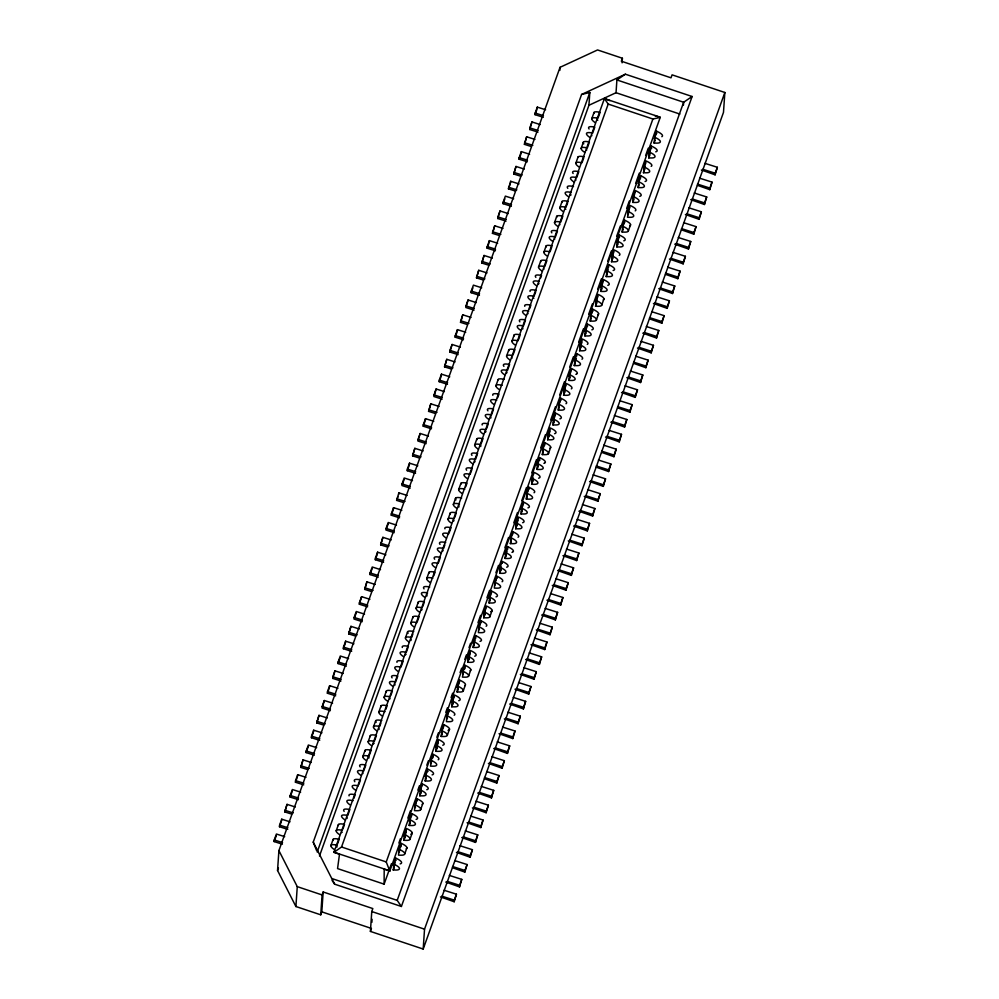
<?xml version="1.0" encoding="UTF-8"?>
<svg xmlns="http://www.w3.org/2000/svg" width="999" height="999" viewBox="0 0 999 999"><rect width="100%" height="100%" fill="white"/><g stroke="black" fill="none" stroke-linecap="round" stroke-linejoin="round"><path stroke-width="1.5" d="M384.116 884.152L384.19 869.167L389.785 871.041L660.277 117.233L604.407 98.564L333.903 852.359L339.485 854.232L337.562 868.593L384.116 884.152L391.496 863.586M282.417 844.192L274.151 841.583L274.263 839.972L276.398 834.028L284.678 836.65M287.737 829.357L279.483 826.747L279.583 825.137L281.718 819.192L290.01 821.815M622.402 58.254L621.341 61.214L671.003 77.822L672.077 74.85L724.849 92.482L723.488 112.363L423.189 949.05L370.417 931.418L371.765 911.538L372.827 908.566L323.164 891.97L321.803 911.85L320.741 914.809L295.904 906.518L277.547 870.479L278.908 850.599L560.039 67.32L597.564 49.95L622.402 58.254L622.09 62.837M281.606 820.803L281.718 819.192M291.683 814.085L284.802 811.912L287.038 804.357L295.329 806.98M287.038 804.357L284.802 811.912M298.389 799.687L290.122 797.077L290.234 795.466L292.37 789.522L300.649 792.145M303.721 784.852L295.454 782.242L295.567 780.631L297.69 774.687L305.981 777.309M297.577 776.31L297.69 774.687M307.667 769.58L300.774 767.407L303.022 759.852L311.301 762.474M303.022 759.852L300.774 767.407M314.36 755.182L306.106 752.572L306.206 750.961L308.341 745.029L316.633 747.639M295.904 906.518L297.265 886.637L278.908 850.599M319.692 740.346L311.426 737.737L311.538 736.126L313.661 730.194L321.953 732.804M313.561 731.805L313.661 730.194M323.639 725.074L316.745 722.901L318.993 715.359L327.272 717.969M318.993 715.359L316.745 722.901M332.605 703.134L324.313 700.524L322.19 706.455L322.078 708.066L330.344 710.676M324.313 700.524L322.502 706.88M335.664 695.841L327.397 693.231L327.51 691.62L329.645 685.689L337.924 688.299M329.533 687.3L329.645 685.689M340.984 681.006L332.729 678.396L332.829 676.785L334.965 670.853L343.256 673.463M334.965 670.853L332.729 678.396M320.741 914.809L322.09 894.942L323.164 891.97M346.316 666.171L338.049 663.561L338.162 661.95L340.284 656.018L348.576 658.628M351.636 651.336L343.369 648.726L343.481 647.115L345.617 641.183L353.896 643.793M345.504 642.794L345.617 641.183M355.582 636.063L348.701 633.89L350.936 626.348L359.228 628.958M333.903 852.359L341.533 846.99L608.191 104.071L604.407 98.564L609.977 100.624M350.936 626.348L348.701 633.89M336.95 847.065L337.075 845.179A8.966 2.498 19.7 0 0 330.869 845.629L333.142 839.322M364.548 614.123L356.256 611.513L354.133 617.444L354.021 619.055L362.287 621.665M367.607 606.83L359.353 604.22L359.453 602.609L361.588 596.678L369.88 599.288M361.588 596.678L359.353 604.22M371.553 591.558L364.672 589.385L366.908 581.843L375.199 584.452M366.908 581.843L364.672 589.385M378.259 577.16L369.992 574.55L370.105 572.939L372.24 567.007L380.519 569.617M383.579 562.325L375.324 559.715L375.424 558.104L377.56 552.172L385.851 554.782M377.447 553.783L377.56 552.172M387.537 547.052L380.644 544.88L382.879 537.337L391.171 539.947M382.879 537.337L380.644 544.88M368.893 758.054L369.018 756.168A8.966 2.498 19.7 0 0 362.812 756.63L365.085 750.311M396.503 525.112L388.211 522.502L386.076 528.434L385.964 530.044L394.23 532.654M399.563 517.819L391.296 515.209L391.408 513.598L393.531 507.667L401.823 510.277M393.419 509.278L393.531 507.667M403.509 502.547L396.615 500.374L398.863 492.832L407.142 495.442M398.751 494.443L398.863 492.832M371.89 922.327L372.103 919.267M412.475 480.606L404.183 477.997L402.048 483.928L401.948 485.539L410.202 488.149M415.534 473.314L407.267 470.704L407.38 469.093L409.503 463.161L417.794 465.771M409.403 464.772L409.503 463.161M419.48 458.042L412.587 455.869L414.835 448.326L423.126 450.936M414.835 448.326L412.587 455.869M428.446 436.113L420.154 433.491L418.032 439.423L417.919 441.034L426.186 443.643M389.785 871.041L386.238 861.937L652.896 119.006L660.264 117.42L654.682 115.559M420.154 433.491L418.344 439.847M431.506 428.808L423.239 426.198L423.351 424.587L425.487 418.656L433.766 421.278M400.149 863.898A13.224 3.684 19.7 0 0 401.61 862.624A8.966 2.498 19.7 0 0 395.741 858.141L393.606 864.073A8.966 2.498 19.7 0 1 399.475 868.568A13.224 3.684 19.7 0 1 395.679 870.042L393.206 869.979L395.08 862.711M393.381 867.457A7.555 2.11 19.7 0 0 394.106 866.77A3.284 0.912 19.7 0 0 393.481 865.958L393.606 864.073M425.374 420.267L425.487 418.656M393.481 865.958L395.741 858.141M435.452 413.536L428.571 411.363L430.806 403.821L439.098 406.443M398.701 852.622L398.526 855.144L400.999 855.206A13.224 3.684 19.7 0 0 404.795 853.733L406.93 847.789A8.966 2.498 19.7 0 0 401.061 843.306L398.801 851.123A3.284 0.912 19.7 0 1 399.425 851.935A7.555 2.11 19.7 0 1 398.701 852.622L399.55 850.249M430.806 403.821L428.571 411.363M398.801 851.123L401.061 843.306M444.418 391.608L436.126 388.986L434.003 394.917L433.891 396.528L442.157 399.138M409.927 839.435L412.25 832.954A8.966 2.498 19.7 0 0 406.393 828.471L404.258 834.402A8.966 2.498 19.7 0 1 410.127 838.898A13.224 3.684 19.7 0 1 406.331 840.371L403.858 840.309L406.156 831.855M404.021 837.786A7.555 2.11 19.7 0 0 404.757 837.1A3.284 0.912 19.7 0 0 404.133 836.288L404.258 834.402M436.126 388.986L434.315 395.342M447.477 384.303L439.21 381.693L439.323 380.082L441.458 374.15L449.75 376.773M416.121 819.392A13.224 3.684 19.7 0 0 417.582 818.119A8.966 2.498 19.7 0 0 411.713 813.636L409.578 819.567A8.966 2.498 19.7 0 1 415.447 824.063A13.224 3.684 19.7 0 1 411.65 825.536L409.178 825.474L410.202 820.579M409.353 822.964A7.555 2.11 19.7 0 0 410.077 822.264A3.284 0.912 19.7 0 0 409.453 821.453L409.578 819.567M441.346 375.761L441.458 374.15M411.713 813.636L411.588 815.521A3.284 0.912 19.7 0 1 411.863 815.746M451.423 369.031L444.543 366.858L446.778 359.315L455.069 361.938M414.91 804.732A8.966 2.498 19.7 0 1 420.779 809.227A13.224 3.684 19.7 0 1 416.983 810.701L414.51 810.639L414.672 808.129A7.555 2.11 19.7 0 0 415.397 807.429A3.284 0.912 19.7 0 0 414.772 806.618L417.033 798.8A8.966 2.498 19.7 0 1 422.902 803.283L420.579 809.764M446.778 359.315L444.543 366.858M414.772 806.618L417.033 798.8M458.129 354.633L449.862 352.023L449.975 350.412L452.11 344.48L460.389 347.103M426.773 789.722A13.224 3.684 19.7 0 0 428.234 788.448A8.966 2.498 19.7 0 0 422.365 783.965L420.229 789.897A8.966 2.498 19.7 0 1 426.098 794.392A13.224 3.684 19.7 0 1 422.302 795.866L419.83 795.803L421.278 789.722M420.005 793.293A7.555 2.11 19.7 0 0 420.729 792.594A3.284 0.912 19.7 0 0 420.104 791.782L420.229 789.897M452.11 344.48L449.862 352.023M422.365 783.965L420.104 791.782M463.449 339.797L455.194 337.187L455.294 335.577L457.43 329.645L465.721 332.267M432.092 774.887A13.224 3.684 19.7 0 0 433.554 773.613A8.966 2.498 19.7 0 0 427.684 769.13L425.562 775.062A8.966 2.498 19.7 0 1 431.418 779.557A13.224 3.684 19.7 0 1 427.622 781.031L425.149 780.968L426.173 776.086M425.324 778.458A7.555 2.11 19.7 0 0 426.049 777.759A3.284 0.912 19.7 0 0 425.424 776.947L425.562 775.062M457.317 331.256L457.43 329.645M425.424 776.947L427.684 769.13M467.395 324.538L460.514 322.352L462.749 314.81L471.041 317.432M431.506 761.25L430.482 766.133L432.954 766.196A13.224 3.684 19.7 0 0 436.75 764.722A8.966 2.498 19.7 0 0 430.881 760.227L433.017 754.295A8.966 2.498 19.7 0 1 438.873 758.778A13.224 3.684 19.7 0 1 438.199 759.752M430.644 763.623A7.555 2.11 19.7 0 0 431.381 762.924A3.284 0.912 19.7 0 0 430.756 762.112L430.881 760.227M462.749 314.81L460.514 322.352M430.756 762.112L433.017 754.295M476.361 302.597L468.081 299.975L465.946 305.906L465.834 307.517L474.1 310.127M442.744 745.217A13.224 3.684 19.7 0 0 444.205 743.955A8.966 2.498 19.7 0 0 438.336 739.46L436.201 745.391A8.966 2.498 19.7 0 1 442.07 749.887A13.224 3.684 19.7 0 1 438.274 751.36L435.801 751.298L438.099 742.844M435.976 748.788A7.555 2.11 19.7 0 0 436.7 748.089A3.284 0.912 19.7 0 0 436.076 747.277L436.201 745.391M423.189 949.05L424.538 929.17L724.849 92.482M468.081 299.975L466.258 306.331M479.433 295.292L471.166 292.695L471.278 291.071L473.401 285.14L481.693 287.762M441.296 733.953A7.555 2.11 19.7 0 0 442.02 733.254A3.284 0.912 19.7 0 0 441.396 732.442L443.656 724.625A8.966 2.498 19.7 0 1 449.525 729.12L447.402 735.052A13.224 3.684 19.7 0 1 443.606 736.525L441.133 736.463L442.145 731.58M443.656 724.625L443.531 726.51A3.284 0.912 19.7 0 1 443.806 726.735M483.379 280.032L476.486 277.859L478.733 270.304L487.012 272.927M446.853 715.721A8.966 2.498 19.7 0 1 452.722 720.217A13.224 3.684 19.7 0 1 448.926 721.69L446.453 721.628L446.628 719.118A7.555 2.11 19.7 0 0 447.352 718.418A3.284 0.912 19.7 0 0 446.728 717.607L448.988 709.789A8.966 2.498 19.7 0 1 454.857 714.285A13.224 3.684 19.7 0 1 454.17 715.247M478.733 270.304L476.486 277.859M446.728 717.607L448.988 709.789M488.698 265.197L481.818 263.024L484.053 255.469L492.345 258.092M458.716 700.711A13.224 3.684 19.7 0 0 460.177 699.45A8.966 2.498 19.7 0 0 454.308 694.954L452.185 700.886A8.966 2.498 19.7 0 1 458.042 705.381A13.224 3.684 19.7 0 1 454.245 706.855L451.773 706.793L453.221 700.724M451.948 704.283A7.555 2.11 19.7 0 0 452.672 703.583A3.284 0.912 19.7 0 0 452.048 702.772L452.185 700.886M484.053 255.469L481.818 263.024M441.883 896.178L454.32 900.136L454.208 901.747L440.472 896.902M495.404 250.786L487.137 248.189L487.25 246.566L489.373 240.634L497.664 243.257M464.822 685.576A13.224 3.684 19.7 0 0 465.497 684.615A8.966 2.498 19.7 0 0 459.627 680.119L457.505 686.051A8.966 2.498 19.7 0 1 463.374 690.546A13.224 3.684 19.7 0 1 459.577 692.02L457.105 691.957L458.129 687.075M457.267 689.447A7.555 2.11 19.7 0 0 458.004 688.748A3.284 0.912 19.7 0 0 457.38 687.936L457.505 686.051M444.018 890.246L456.443 894.205L454.208 901.747M489.273 242.245L489.373 240.634M459.503 682.005L459.627 680.119M447.215 881.343L459.64 885.301L459.528 886.912L445.791 882.067M499.35 235.527L492.457 233.354L494.705 225.799L502.984 228.421M463.449 672.24L462.425 677.122L464.897 677.185A13.224 3.684 19.7 0 0 468.693 675.711A8.966 2.498 19.7 0 0 462.824 671.216L464.96 665.284A8.966 2.498 19.7 0 1 470.829 669.78L468.506 676.248M462.599 674.612A7.555 2.11 19.7 0 0 463.324 673.913A3.284 0.912 19.7 0 0 462.699 673.101L462.824 671.216M449.338 875.411L461.775 879.37L459.528 886.912M494.705 225.799L492.457 233.354M462.699 673.101L464.96 665.284M480.706 446.528L480.844 444.63A8.966 2.498 19.7 0 0 474.637 445.092L476.898 438.786M452.535 866.508L464.96 870.466L464.86 872.077L452.485 867.719M506.056 221.129L497.789 218.519L497.902 216.908L500.024 210.964L508.316 213.586M474.687 656.206A13.224 3.684 19.7 0 0 476.148 654.944A8.966 2.498 19.7 0 0 470.279 650.449L468.156 656.38A8.966 2.498 19.7 0 1 474.026 660.876A13.224 3.684 19.7 0 1 470.217 662.349L467.744 662.287L470.054 653.846M467.919 659.777A7.555 2.11 19.7 0 0 468.643 659.078A3.284 0.912 19.7 0 0 468.019 658.266L468.156 656.38M454.67 860.576L467.095 864.535L464.86 872.077M500.024 210.964L497.789 218.519M457.854 851.672L470.292 855.631L470.179 857.242L456.443 852.397M511.376 206.293L503.109 203.684L503.221 202.073L505.357 196.129L513.636 198.751M480.007 641.37A13.224 3.684 19.7 0 0 481.481 640.109A8.966 2.498 19.7 0 0 475.611 635.614L473.476 641.545A8.966 2.498 19.7 0 1 479.345 646.041A13.224 3.684 19.7 0 1 475.549 647.514L473.076 647.452L474.95 640.197M473.251 644.942A7.555 2.11 19.7 0 0 473.976 644.243A3.284 0.912 19.7 0 0 473.351 643.431L473.476 641.545M459.99 845.741L472.415 849.699L470.179 857.242M475.611 635.614L475.474 637.499A3.284 0.912 19.7 0 1 475.949 637.949M463.186 836.837L475.611 840.796L475.499 842.407L461.763 837.562M515.322 191.021L508.441 188.848L510.676 181.294L518.968 183.916M478.796 626.71A8.966 2.498 19.7 0 1 484.665 631.206A13.224 3.684 19.7 0 1 480.869 632.679L478.396 632.617L478.571 630.107A7.555 2.11 19.7 0 0 479.295 629.407A3.284 0.912 19.7 0 0 478.671 628.596L480.931 620.779A8.966 2.498 19.7 0 1 486.8 625.274A13.224 3.684 19.7 0 1 486.113 626.236M465.309 830.906L477.747 834.864L475.499 842.407M510.564 182.904L510.676 181.294M478.671 628.596L480.931 620.779M468.506 822.002L480.944 825.961L480.831 827.572L467.095 822.726M520.641 176.186L513.761 174.013L515.996 166.458L524.288 169.081M489.797 616.907L492.12 610.439A8.966 2.498 19.7 0 0 486.251 605.943L484.128 611.875A8.966 2.498 19.7 0 1 489.997 616.371A13.224 3.684 19.7 0 1 486.201 617.844L483.728 617.782L485.177 611.713M483.891 615.272A7.555 2.11 19.7 0 0 484.627 614.572A3.284 0.912 19.7 0 0 484.003 613.761L484.128 611.875M470.641 816.071L483.066 820.029L480.831 827.572M515.996 166.458L513.761 174.013M473.838 807.167L486.263 811.126L486.151 812.736L472.415 807.891M527.347 161.788L519.08 159.178L519.193 157.567L521.328 151.623L529.607 154.246M495.991 596.878A13.224 3.684 19.7 0 0 497.452 595.604A8.966 2.498 19.7 0 0 491.583 591.108L489.448 597.04A8.966 2.498 19.7 0 1 495.317 601.535A13.224 3.684 19.7 0 1 491.52 603.009L489.048 602.946L490.072 598.064M489.223 600.436A7.555 2.11 19.7 0 0 489.947 599.737A3.284 0.912 19.7 0 0 489.323 598.938L489.448 597.04M475.961 801.235L488.399 805.194L486.151 812.736M521.216 153.247L521.328 151.623M491.458 592.994L491.583 591.108M479.158 792.332L491.583 796.29L491.483 797.901L477.734 793.056M531.293 146.516L524.413 144.343L526.648 136.788L534.94 139.41M494.78 582.205A8.966 2.498 19.7 0 1 500.649 586.7A13.224 3.684 19.7 0 1 496.84 588.174L494.368 588.111L494.542 585.601A7.555 2.11 19.7 0 0 495.267 584.902A3.284 0.912 19.7 0 0 494.642 584.103L496.903 576.273A8.966 2.498 19.7 0 1 502.772 580.769A13.224 3.684 19.7 0 1 502.085 581.73M481.293 786.4L493.718 790.359L491.483 797.901M526.648 136.788L524.413 144.343M494.642 584.103L496.903 576.273M484.478 777.497L496.915 781.455L496.803 783.066L484.44 778.708M537.999 132.118L529.732 129.508L529.845 127.897L531.967 121.953L540.259 124.575M506.63 567.207A13.224 3.684 19.7 0 0 508.091 565.933A8.966 2.498 19.7 0 0 502.235 561.438L500.099 567.37A8.966 2.498 19.7 0 1 505.969 571.865A13.224 3.684 19.7 0 1 502.172 573.339L499.7 573.276L501.148 567.207M499.875 570.766A7.555 2.11 19.7 0 0 500.599 570.067A3.284 0.912 19.7 0 0 499.975 569.268L500.099 567.37M486.613 771.565L499.038 775.524L496.803 783.066M531.967 121.953L529.732 129.508M502.097 563.324L502.235 561.438M489.81 762.662L502.235 766.62L502.122 768.243L488.386 763.386M543.319 117.283L535.064 114.673L535.164 113.062L537.3 107.13L545.591 109.74M513.224 551.635A13.224 3.684 19.7 0 0 513.424 551.098A8.966 2.498 19.7 0 0 507.554 546.603L505.419 552.534A8.966 2.498 19.7 0 1 511.288 557.03A13.224 3.684 19.7 0 1 507.492 558.503L505.019 558.441L506.893 551.186M505.194 555.931A7.555 2.11 19.7 0 0 505.919 555.232A3.284 0.912 19.7 0 0 505.294 554.433L505.419 552.534M491.933 756.73L504.37 760.689L502.122 768.243M537.187 108.741L537.3 107.13M507.554 546.603L507.43 548.488A3.284 0.912 19.7 0 1 507.904 548.938M495.129 747.839L507.567 751.785L507.455 753.408L493.718 748.551M518.069 537.225A13.224 3.684 19.7 0 0 518.743 536.263A8.966 2.498 19.7 0 0 512.874 531.768L510.751 537.699A8.966 2.498 19.7 0 1 516.62 542.195A13.224 3.684 19.7 0 1 512.824 543.668L510.352 543.606L511.376 538.723M510.514 541.096A7.555 2.11 19.7 0 0 511.251 540.397A3.284 0.912 19.7 0 0 510.626 539.597L510.751 537.699M497.265 741.895L509.69 745.853L507.455 753.408M510.626 539.597L512.874 531.768M500.462 733.004L512.887 736.95L512.774 738.573L499.038 733.716M522.614 522.702A13.224 3.684 19.7 0 0 524.075 521.428A8.966 2.498 19.7 0 0 518.206 516.933L516.071 522.864A8.966 2.498 19.7 0 1 521.94 527.36A13.224 3.684 19.7 0 1 518.144 528.833L515.671 528.771L517.969 520.329M515.846 526.261A7.555 2.11 19.7 0 0 516.57 525.561A3.284 0.912 19.7 0 0 515.946 524.762L516.071 522.864M502.584 727.06L515.022 731.018L512.774 738.573M505.781 718.169L518.206 722.115L518.106 723.738L504.358 718.88M527.934 507.867A13.224 3.684 19.7 0 0 529.395 506.593A8.966 2.498 19.7 0 0 523.526 502.097L521.403 508.029A8.966 2.498 19.7 0 1 527.26 512.524A13.224 3.684 19.7 0 1 523.464 513.998L520.991 513.936L522.015 509.053M521.166 511.426A7.555 2.11 19.7 0 0 521.89 510.726A3.284 0.912 19.7 0 0 521.266 509.927L521.403 508.029M507.904 712.225L520.342 716.183L518.106 723.738M523.401 503.983L523.526 502.097M511.101 703.333L523.538 707.292L523.426 708.903L509.69 704.045M526.723 493.194A8.966 2.498 19.7 0 1 532.592 497.689A13.224 3.684 19.7 0 1 528.796 499.163L526.323 499.1L526.498 496.59A7.555 2.11 19.7 0 0 527.222 495.891A3.284 0.912 19.7 0 0 526.598 495.092L528.858 487.262A8.966 2.498 19.7 0 1 534.715 491.758A13.224 3.684 19.7 0 1 534.04 492.732M513.236 697.389L525.661 701.348L523.426 708.903M526.598 495.092L528.858 487.262M516.433 688.498L528.858 692.457L528.746 694.068L515.009 689.21M538.586 478.196A13.224 3.684 19.7 0 0 540.047 476.923A8.966 2.498 19.7 0 0 534.178 472.427L532.042 478.359A8.966 2.498 19.7 0 1 537.912 482.854A13.224 3.684 19.7 0 1 534.115 484.328L531.643 484.265L533.091 478.196M531.818 481.755A7.555 2.11 19.7 0 0 532.542 481.056A3.284 0.912 19.7 0 0 531.918 480.257L532.042 478.359M559.84 70.38L560.039 67.32M518.556 682.554L530.993 686.513L528.746 694.068M521.753 673.663L534.19 677.622L534.078 679.233L520.342 674.387M545.179 462.624A13.224 3.684 19.7 0 0 545.367 462.087A8.966 2.498 19.7 0 0 539.497 457.592L537.375 463.524A8.966 2.498 19.7 0 1 543.244 468.019A13.224 3.684 19.7 0 1 539.448 469.493L536.975 469.43L537.999 464.547M537.137 466.92A7.555 2.11 19.7 0 0 537.874 466.221A3.284 0.912 19.7 0 0 537.25 465.422L537.375 463.524M523.888 667.719L536.313 671.678L534.078 679.233M539.497 457.592L539.373 459.49A3.284 0.912 19.7 0 1 539.972 460.114M527.085 658.828L539.51 662.787L539.398 664.397L525.661 659.552M548.376 453.733L550.699 447.252A8.966 2.498 19.7 0 0 544.83 442.757L542.694 448.688A8.966 2.498 19.7 0 1 548.563 453.184A13.224 3.684 19.7 0 1 544.767 454.657L542.295 454.595L543.319 449.712M542.469 452.085A7.555 2.11 19.7 0 0 543.194 451.386A3.284 0.912 19.7 0 0 542.569 450.586L542.694 448.688M529.208 652.884L541.645 656.842L539.398 664.397M542.569 450.586L544.83 442.757M532.405 643.993L544.83 647.951L544.73 649.562L530.981 644.717M554.557 433.691A13.224 3.684 19.7 0 0 556.018 432.417A8.966 2.498 19.7 0 0 550.149 427.922L548.026 433.853A8.966 2.498 19.7 0 1 553.883 438.349A13.224 3.684 19.7 0 1 550.087 439.822L547.614 439.76L549.925 431.318M547.789 437.25A7.555 2.11 19.7 0 0 548.513 436.551A3.284 0.912 19.7 0 0 547.889 435.751L548.026 433.853M534.527 638.049L546.965 642.007L544.73 649.562M537.724 629.158L550.162 633.116L550.049 634.727L536.313 629.882M559.877 418.856A13.224 3.684 19.7 0 0 561.338 417.582A8.966 2.498 19.7 0 0 555.481 413.087L553.346 419.018A8.966 2.498 19.7 0 1 559.215 423.514A13.224 3.684 19.7 0 1 555.419 424.987L552.947 424.925L553.97 420.042M553.109 422.415A7.555 2.11 19.7 0 0 553.846 421.715A3.284 0.912 19.7 0 0 553.221 420.916L553.346 419.018M539.86 623.226L552.285 627.172L550.049 634.727M555.344 414.985L555.481 413.087M543.056 614.323L555.481 618.281L555.369 619.892L541.633 615.047M558.666 404.183A8.966 2.498 19.7 0 1 564.535 408.678A13.224 3.684 19.7 0 1 560.739 410.152L558.266 410.089L558.441 407.58A7.555 2.11 19.7 0 0 559.165 406.88A3.284 0.912 19.7 0 0 558.541 406.081L560.801 398.251A8.966 2.498 19.7 0 1 566.67 402.747A13.224 3.684 19.7 0 1 565.983 403.721M545.179 608.391L557.617 612.337L555.369 619.892M558.541 406.081L560.801 398.251M548.376 599.487L560.814 603.446L560.701 605.057L546.952 600.212M571.303 388.886A13.224 3.684 19.7 0 0 571.99 387.912A8.966 2.498 19.7 0 0 566.121 383.416L563.998 389.348A8.966 2.498 19.7 0 1 569.867 393.843A13.224 3.684 19.7 0 1 566.071 395.317L563.598 395.254L565.047 389.185M563.761 392.744A7.555 2.11 19.7 0 0 564.497 392.058A3.284 0.912 19.7 0 0 563.861 391.246L563.998 389.348M550.511 593.556L562.937 597.502L560.701 605.057M553.696 584.652L566.133 588.611L566.021 590.222L552.285 585.377M577.122 373.614A13.224 3.684 19.7 0 0 577.322 373.077A8.966 2.498 19.7 0 0 571.453 368.581L569.318 374.525A8.966 2.498 19.7 0 1 575.187 379.008A13.224 3.684 19.7 0 1 571.391 380.482L568.918 380.419L569.942 375.537M569.093 377.909A7.555 2.11 19.7 0 0 569.817 377.222A3.284 0.912 19.7 0 0 569.193 376.411L569.318 374.525M555.831 578.721L568.256 582.679L566.021 590.222M319.48 855.993L588.935 105.27L589.81 92.495L581.593 94.455L313.236 842.132L316.621 850.624M571.316 370.479L571.453 368.581M559.028 569.817L571.453 573.776L571.353 575.387L557.604 570.541M581.955 359.215A13.224 3.684 19.7 0 0 582.642 358.241A8.966 2.498 19.7 0 0 576.773 353.746L574.65 359.69A8.966 2.498 19.7 0 1 580.506 364.173A13.224 3.684 19.7 0 1 576.71 365.646L574.238 365.584L576.123 358.329M574.413 363.074A7.555 2.11 19.7 0 0 575.137 362.387A3.284 0.912 19.7 0 0 574.512 361.576L574.65 359.69M561.151 563.886L573.588 567.844L571.353 575.387M576.773 353.746L576.648 355.644A3.284 0.912 19.7 0 1 576.923 355.869M564.348 554.982L576.785 558.941L576.673 560.551L562.937 555.706M587.287 344.38A13.224 3.684 19.7 0 0 587.961 343.406A8.966 2.498 19.7 0 0 582.105 338.911L579.969 344.855A8.966 2.498 19.7 0 1 585.839 349.338A13.224 3.684 19.7 0 1 582.042 350.811L579.57 350.749L581.868 342.307M579.732 348.239A7.555 2.11 19.7 0 0 580.469 347.552A3.284 0.912 19.7 0 0 579.845 346.74L579.969 344.855M566.483 549.05L578.908 553.009L576.673 560.551M569.68 540.147L582.105 544.105L581.992 545.716L568.256 540.871M591.833 329.845A13.224 3.684 19.7 0 0 593.294 328.571A8.966 2.498 19.7 0 0 587.424 324.076L585.289 330.02A8.966 2.498 19.7 0 1 591.158 334.503A13.224 3.684 19.7 0 1 587.362 335.976L584.89 335.914L585.913 331.031M585.064 333.404A7.555 2.11 19.7 0 0 585.789 332.717A3.284 0.912 19.7 0 0 585.164 331.905L585.289 330.02M571.803 534.215L584.24 538.174L581.992 545.716M587.424 324.076L587.3 325.974A3.284 0.912 19.7 0 1 587.574 326.198M574.999 525.312L587.424 529.27L587.325 530.881L573.576 526.036M590.621 315.185A8.966 2.498 19.7 0 1 596.49 319.668A13.224 3.684 19.7 0 1 592.694 321.141L590.222 321.079L590.384 318.569A7.555 2.11 19.7 0 0 591.108 317.882A3.284 0.912 19.7 0 0 590.484 317.07L592.744 309.24A8.966 2.498 19.7 0 1 598.613 313.736L596.291 320.217M577.135 519.38L589.56 523.339L587.325 530.881M590.484 317.07L592.744 309.24M580.319 510.477L592.757 514.435L592.644 516.046L578.908 511.201M601.623 305.382L603.945 298.901A8.966 2.498 19.7 0 0 598.076 294.405L595.941 300.349A8.966 2.498 19.7 0 1 601.81 304.832A13.224 3.684 19.7 0 1 598.014 306.306L595.541 306.243L596.99 300.175M595.941 300.349L595.816 302.235A3.284 0.912 19.7 0 1 596.44 303.047A7.555 2.11 19.7 0 1 595.716 303.733M582.454 504.545L594.88 508.503L592.644 516.046M585.651 495.641L598.076 499.6L597.964 501.211L584.228 496.366M607.804 285.339A13.224 3.684 19.7 0 0 609.265 284.066A8.966 2.498 19.7 0 0 603.396 279.57L601.273 285.514A8.966 2.498 19.7 0 1 607.13 289.997A13.224 3.684 19.7 0 1 603.334 291.471L600.861 291.408L601.885 286.526M601.036 288.898A7.555 2.11 19.7 0 0 601.76 288.212A3.284 0.912 19.7 0 0 601.136 287.4L601.273 285.514M587.774 489.71L600.212 493.668L597.964 501.211M603.271 281.468L603.396 279.57M588.935 105.27L616.033 92.72L616.907 79.945L625.374 74.201L692.12 96.503L401.398 906.48L334.653 884.177L332.13 880.506M590.971 480.806L603.408 484.765L603.296 486.376L589.56 481.53M613.124 270.504A13.224 3.684 19.7 0 0 614.585 269.231A8.966 2.498 19.7 0 0 608.728 264.735L606.593 270.679A8.966 2.498 19.7 0 1 612.462 275.162A13.224 3.684 19.7 0 1 608.666 276.648L606.193 276.586L608.066 269.318M606.356 274.063A7.555 2.11 19.7 0 0 607.092 273.376A3.284 0.912 19.7 0 0 606.468 272.565L606.593 270.679M593.106 474.875L605.531 478.833L603.296 486.376M606.468 272.565L608.728 264.735M596.303 465.971L608.728 469.93L608.616 471.54L596.253 467.182M619.23 255.369A13.224 3.684 19.7 0 0 619.917 254.395A8.966 2.498 19.7 0 0 614.048 249.912L611.912 255.844A8.966 2.498 19.7 0 1 617.782 260.327A13.224 3.684 19.7 0 1 613.985 261.813L611.513 261.75L612.961 255.669M611.688 259.228A7.555 2.11 19.7 0 0 612.412 258.541A3.284 0.912 19.7 0 0 611.788 257.73L611.912 255.844M598.426 460.039L610.864 463.998L608.616 471.54M601.623 451.136L614.048 455.094L613.948 456.705L601.573 452.347M623.776 240.834A13.224 3.684 19.7 0 0 625.237 239.56A8.966 2.498 19.7 0 0 619.368 235.077L617.245 241.009A8.966 2.498 19.7 0 1 623.114 245.504A13.224 3.684 19.7 0 1 619.318 246.978L616.845 246.915L617.857 242.02M617.007 244.393A7.555 2.11 19.7 0 0 617.732 243.706A3.284 0.912 19.7 0 0 617.107 242.894L617.245 241.009M603.758 445.204L616.183 449.163L613.948 456.705M619.368 235.077L619.243 236.963A3.284 0.912 19.7 0 1 619.517 237.188M606.942 436.301L619.38 440.259L619.268 441.87L605.531 437.025M622.165 232.08L622.34 229.558A7.555 2.11 19.7 0 0 623.064 228.871A3.284 0.912 19.7 0 0 622.439 228.059L624.7 220.242A8.966 2.498 19.7 0 1 630.569 224.725L628.433 230.669A13.224 3.684 19.7 0 1 624.637 232.143L622.165 232.08L623.014 229.708M609.078 430.369L621.503 434.328L619.268 441.87M622.439 228.059L624.7 220.242M612.275 421.466L624.7 425.424L624.587 427.035L610.851 422.19M628.933 211.164L627.484 217.245L629.957 217.307A13.224 3.684 19.7 0 0 633.753 215.834A8.966 2.498 19.7 0 0 627.896 211.338L630.019 205.407A8.966 2.498 19.7 0 1 635.888 209.89A13.224 3.684 19.7 0 1 635.202 210.864M627.896 211.338L627.759 213.224A3.284 0.912 19.7 0 1 628.383 214.036A7.555 2.11 19.7 0 1 627.659 214.723M614.397 415.534L626.835 419.493L624.587 427.035M617.594 406.63L630.032 410.589L629.919 412.2L617.557 407.842M639.747 196.328A13.224 3.684 19.7 0 0 641.208 195.055A8.966 2.498 19.7 0 0 635.339 190.572L633.216 196.503A8.966 2.498 19.7 0 1 639.085 200.999A13.224 3.684 19.7 0 1 635.289 202.472L632.817 202.41L633.841 197.515M632.979 199.887A7.555 2.11 19.7 0 0 633.716 199.201A3.284 0.912 19.7 0 0 633.091 198.389L633.216 196.503M619.73 400.699L632.155 404.657L629.919 412.2M635.214 192.457L635.339 190.572M622.926 391.795L635.352 395.754L635.239 397.365L621.503 392.52M638.536 181.668A8.966 2.498 19.7 0 1 644.405 186.164A13.224 3.684 19.7 0 1 640.609 187.637L638.136 187.575L638.311 185.065A7.555 2.11 19.7 0 0 639.035 184.365A3.284 0.912 19.7 0 0 638.411 183.554L640.671 175.737A8.966 2.498 19.7 0 1 646.54 180.22A13.224 3.684 19.7 0 1 645.079 181.493M625.049 385.864L637.487 389.822L635.239 397.365M638.411 183.554L640.671 175.737M628.246 376.96L640.671 380.919L640.571 382.53L626.823 377.684M651.173 166.358A13.224 3.684 19.7 0 0 651.86 165.384A8.966 2.498 19.7 0 0 645.991 160.901L643.868 166.833A8.966 2.498 19.7 0 1 649.737 171.328A13.224 3.684 19.7 0 1 645.928 172.802L643.456 172.74L644.917 166.658M643.868 166.833L643.731 168.719A3.284 0.912 19.7 0 1 644.355 169.53A7.555 2.11 19.7 0 1 643.631 170.23M630.381 371.029L642.807 374.987L640.571 382.53M633.566 362.125L646.003 366.084L645.891 367.694L633.528 363.336M656.992 151.099A13.224 3.684 19.7 0 0 657.192 150.549A8.966 2.498 19.7 0 0 651.323 146.066L649.188 151.998A8.966 2.498 19.7 0 1 655.057 156.493A13.224 3.684 19.7 0 1 651.261 157.967L648.788 157.904L649.812 153.009M648.963 155.394A7.555 2.11 19.7 0 0 649.687 154.695A3.284 0.912 19.7 0 0 649.063 153.883L649.188 151.998M635.701 356.193L648.126 360.152L645.891 367.694M651.323 146.066L651.186 147.952A3.284 0.912 19.7 0 1 651.66 148.389M638.898 347.29L651.323 351.248L651.211 352.859L637.474 348.014M654.52 137.163A8.966 2.498 19.7 0 1 660.376 141.658A13.224 3.684 19.7 0 1 656.58 143.132L654.108 143.069L654.283 140.559A7.555 2.11 19.7 0 0 655.007 139.86A3.284 0.912 19.7 0 0 654.382 139.048L656.643 131.231A8.966 2.498 19.7 0 1 662.512 135.714A13.224 3.684 19.7 0 1 661.825 136.688M641.021 341.358L653.458 345.317L651.211 352.859M654.382 139.048L656.643 131.231M644.218 332.455L656.655 336.413L656.543 338.024L642.807 333.179M646.353 326.523L658.778 330.482L656.543 338.024M649.55 317.62L661.975 321.578L661.862 323.189L649.5 318.831M651.673 311.688L664.11 315.647L661.862 323.189M654.869 302.784L667.295 306.743L667.195 308.354L653.446 303.509M657.005 296.853L669.43 300.811L667.195 308.354M660.189 287.949L672.627 291.908L672.514 293.519L658.778 288.674M662.325 282.018L674.75 285.976L672.514 293.519M665.521 273.114L677.946 277.073L677.834 278.684L665.471 274.325M667.644 267.183L680.082 271.141L677.834 278.684M670.841 258.279L683.279 262.238L683.166 263.848L669.43 259.003M672.976 252.347L685.401 256.306L683.166 263.848M683.453 105.095L683.653 102.248L692.12 96.503M676.173 243.444L688.598 247.402L688.486 249.013L674.75 244.168M678.296 237.512L690.734 241.471L688.486 249.013M681.493 228.609L693.918 232.567L693.818 234.178L681.443 229.82M683.616 222.677L696.053 226.636L693.818 234.178M686.812 213.774L699.25 217.732L699.138 219.343L685.401 214.498M688.948 207.842L701.373 211.8L699.138 219.343M692.145 198.938L704.57 202.897L704.457 204.508L690.721 199.663M694.268 193.007L706.705 196.965L704.457 204.508M697.464 184.103L709.902 188.062L709.789 189.673L697.427 185.315M699.6 178.172L712.025 182.13L709.789 189.673M702.796 169.268L715.222 173.227L715.109 174.837L701.373 169.992M704.919 163.337L717.357 167.295L715.109 174.837M274.151 841.583L276.286 835.639M279.483 826.747L281.181 822.002M290.122 797.077L292.257 791.146M295.454 782.242L297.153 777.497M306.106 752.572L308.229 746.64M311.426 737.737L313.124 732.991M327.397 693.231L329.108 688.486M338.049 663.561L340.172 657.629M343.369 648.726L345.08 643.98M354.445 617.869L356.156 613.124M369.992 574.55L372.127 568.618M375.324 559.715L377.023 554.969M386.401 528.858L388.099 524.113M391.296 515.209L392.994 510.464M396.615 500.374L397.902 496.815M402.372 484.353L404.071 479.607M407.267 470.704L408.966 465.959M423.239 426.198L424.95 421.453M439.21 381.693L440.921 376.948M455.194 337.187L456.893 332.442M471.166 292.695L472.864 287.937M487.137 248.189L488.836 243.431M503.109 203.684L504.82 198.926M508.441 188.848L510.139 184.103M519.08 159.178L520.791 154.433M535.064 114.673L536.763 109.927M277.547 870.479L278.434 868.006M317.183 852.035L589.81 92.495M339.623 834.689A13.224 3.684 19.7 0 1 336.188 830.793L338.461 824.487M371.578 745.679A13.224 3.684 19.7 0 1 368.144 741.795L370.404 735.476M376.898 730.843A13.224 3.684 19.7 0 1 373.464 726.96L375.599 721.016A8.966 2.498 19.7 0 1 381.805 720.566M382.217 716.008A13.224 3.684 19.7 0 1 378.796 712.125L381.056 705.806M387.55 701.173A13.224 3.684 19.7 0 1 384.116 697.29L386.376 690.971M408.841 641.833A13.224 3.684 19.7 0 1 405.419 637.949L407.679 631.643M414.173 626.997A13.224 3.684 19.7 0 1 410.739 623.114L412.999 616.808M419.493 612.162A13.224 3.684 19.7 0 1 416.059 608.279L418.331 601.972M430.144 582.492A13.224 3.684 19.7 0 1 426.71 578.608L428.983 572.302M451.436 523.151A13.224 3.684 19.7 0 1 448.014 519.268L450.274 512.962M456.768 508.316A13.224 3.684 19.7 0 1 453.334 504.433L455.606 498.126M462.087 493.494A13.224 3.684 19.7 0 1 458.653 489.597L460.926 483.291M499.363 389.647A13.224 3.684 19.7 0 1 495.929 385.751L498.201 379.445M510.014 359.977A13.224 3.684 19.7 0 1 506.58 356.081L508.853 349.775M515.334 345.142A13.224 3.684 19.7 0 1 511.9 341.246L514.173 334.94M541.957 270.966A13.224 3.684 19.7 0 1 538.523 267.07L540.796 260.764M547.29 256.131A13.224 3.684 19.7 0 1 543.856 252.235L546.116 245.929M557.929 226.461A13.224 3.684 19.7 0 1 554.507 222.565L556.768 216.259M563.261 211.626A13.224 3.684 19.7 0 1 559.827 207.73L562.087 201.423M579.233 167.12A13.224 3.684 19.7 0 1 575.799 163.237L578.071 156.918M584.552 152.285A13.224 3.684 19.7 0 1 581.131 148.401L583.391 142.083M595.204 122.615A13.224 3.684 19.7 0 1 591.77 118.731L594.043 112.412M337.5 843.993L339.198 839.247A8.966 2.498 19.7 0 0 333.004 839.697A13.224 3.684 19.7 0 0 333.117 840.346M342.819 829.158L344.106 825.599M353.896 798.301L355.182 794.742A8.966 2.498 19.7 0 0 348.976 795.192A13.224 3.684 19.7 0 0 349.088 795.841M358.803 784.652L360.077 781.093M369.443 754.982L371.153 750.237A8.966 2.498 19.7 0 0 364.947 750.686A13.224 3.684 19.7 0 0 365.06 751.335M376.049 736.588L374.35 741.333A8.966 2.498 19.7 0 0 368.144 741.795M380.944 722.939L379.67 726.498A8.966 2.498 19.7 0 0 373.464 726.96M385.851 709.29L387.125 705.731A8.966 2.498 19.7 0 0 380.919 706.181A13.224 3.684 19.7 0 0 381.031 706.83M390.746 695.641L392.02 692.082M401.398 665.971L403.097 661.226A8.966 2.498 19.7 0 0 396.89 661.688A13.224 3.684 19.7 0 0 397.003 662.325M407.992 647.577L406.293 652.322A8.966 2.498 19.7 0 0 400.087 652.784A13.224 3.684 19.7 0 0 403.521 656.668M412.899 633.928L411.613 637.487A8.966 2.498 19.7 0 0 405.419 637.949M417.37 621.465L419.068 616.72A8.966 2.498 19.7 0 0 412.874 617.182A13.224 3.684 19.7 0 0 412.974 617.819M422.689 606.63L423.976 603.071M433.766 575.774L435.052 572.215A8.966 2.498 19.7 0 0 428.846 572.677A13.224 3.684 19.7 0 0 428.958 573.314M439.947 558.566L438.236 563.311A8.966 2.498 19.7 0 0 432.043 563.773A13.224 3.684 19.7 0 0 435.464 567.657M444.842 544.917L443.568 548.476A8.966 2.498 19.7 0 0 437.362 548.938A13.224 3.684 19.7 0 0 440.796 552.822M449.313 532.455L451.024 527.709A8.966 2.498 19.7 0 0 444.817 528.171A13.224 3.684 19.7 0 0 444.93 528.808M454.645 517.619L455.919 514.06M465.721 486.763L466.995 483.204A8.966 2.498 19.7 0 0 460.789 483.666A13.224 3.684 19.7 0 0 460.901 484.303M470.616 473.114L471.89 469.555M477.222 454.72L475.512 459.465A8.966 2.498 19.7 0 0 469.305 459.927A13.224 3.684 19.7 0 0 472.739 463.823M481.268 443.444L482.967 438.698A8.966 2.498 19.7 0 0 476.76 439.16A13.224 3.684 19.7 0 0 476.873 439.797M486.588 428.608L487.862 425.05M493.194 410.214L491.483 414.96A8.966 2.498 19.7 0 0 485.277 415.422A13.224 3.684 19.7 0 0 488.711 419.318M497.664 397.752L498.938 394.193A8.966 2.498 19.7 0 0 492.732 394.655A13.224 3.684 19.7 0 0 492.844 395.292M513.211 354.433L514.91 349.687A8.966 2.498 19.7 0 0 508.716 350.149A13.224 3.684 19.7 0 0 508.828 350.799M518.531 339.61L519.817 336.039M525.137 321.203L523.439 325.961A8.966 2.498 19.7 0 0 517.232 326.411A13.224 3.684 19.7 0 0 520.666 330.307M529.607 308.753L530.894 305.182A8.966 2.498 19.7 0 0 524.687 305.644A13.224 3.684 19.7 0 0 524.8 306.293M534.515 295.105L535.789 291.533M540.684 277.897L541.533 275.512A8.966 2.498 19.7 0 0 535.339 275.974A13.224 3.684 19.7 0 0 535.864 277.347M551.76 247.04L550.062 251.785A8.966 2.498 19.7 0 0 543.856 252.235M557.092 232.205L555.382 236.95A8.966 2.498 19.7 0 0 549.175 237.4A13.224 3.684 19.7 0 0 552.609 241.296M566.458 206.094L567.732 202.535M582.429 161.588L583.703 158.029M589.035 143.194L587.325 147.939A8.966 2.498 19.7 0 0 581.131 148.401M598.401 117.083L600.112 112.338A8.966 2.498 19.7 0 0 593.906 112.787A13.224 3.684 19.7 0 0 594.018 113.436M398.888 843.019L400.462 838.611M407.842 818.044L410.477 810.701M417.869 790.134L419.443 785.726M426.823 765.159L428.409 760.751M436.85 737.25L438.424 732.841M445.804 712.275L447.39 707.866M451.086 697.589L452.659 693.181M460.052 672.614L461.625 668.206M464.797 659.39L466.371 654.982M469.006 647.639L470.591 643.231M477.972 622.664L480.606 615.322M486.938 597.689L489.572 590.347M495.904 572.714L498.538 565.372M504.87 547.739L508.553 537.462M513.823 522.764L517.519 512.487M521.74 500.736L526.485 487.512M531.755 472.827L536.5 459.602M540.721 447.852L545.466 434.627M550.736 419.942L555.481 406.718M559.702 394.967L564.447 381.743M569.717 367.058L573.414 356.768M578.683 342.083L583.428 328.858M588.698 314.173L592.395 303.883M597.664 289.198L601.361 278.908M607.679 261.288L611.376 250.999M616.645 236.313L620.342 226.024M626.66 208.391L629.295 201.049M635.626 183.429L639.323 173.139M645.641 155.507L648.276 148.164M404.133 836.288L406.256 830.356M409.453 821.453L411.163 816.707M436.076 747.277L438.211 741.345M441.396 732.442L443.106 727.697M452.048 702.772L454.183 696.84M457.38 687.936L459.078 683.191M468.019 658.266L470.154 652.335M473.351 643.431L475.049 638.686M484.003 613.761L486.126 607.829M489.323 598.938L491.021 594.18M499.975 569.268L500.824 566.883M505.294 554.433L507.005 549.675M515.946 524.762L518.069 518.818M521.266 509.927L522.976 505.182M531.918 480.257L532.767 477.884M537.25 465.422L538.948 460.676M547.889 435.751L550.024 429.82M553.221 420.916L554.92 416.171M563.861 391.246L565.996 385.314M569.193 376.411L570.891 371.665M574.512 361.576L575.799 358.017M579.845 346.74L581.967 340.809M585.164 331.905L586.875 327.16M596.241 301.049L597.939 296.303M601.136 287.4L602.847 282.655M611.788 257.73L613.923 251.798M617.107 242.894L618.818 238.149M628.184 212.038L629.894 207.293M633.091 198.389L634.79 193.644M644.168 167.532L645.866 162.787M649.063 153.883L650.761 149.138M370.417 931.418L371.116 929.432M393.206 869.979L394.056 867.607M403.858 840.309L405.132 836.75M409.178 825.474L410.027 823.101M419.83 795.803L421.103 792.244M425.149 780.968L426.011 778.596M435.801 751.298L437.075 747.739M441.133 736.463L441.983 734.09M451.773 706.793L453.059 703.234M457.105 691.957L457.954 689.585M467.744 662.287L469.031 658.728M473.076 647.452L473.926 645.079M483.728 617.782L485.002 614.223M489.048 602.946L489.897 600.574M499.7 573.276L500.974 569.717M505.019 558.441L505.869 556.068M510.352 543.606L511.201 541.233M515.671 528.771L516.945 525.212M520.991 513.936L521.853 511.563M526.323 499.1L527.172 496.728M531.643 484.265L532.929 480.706M536.975 469.43L537.824 467.057M542.295 454.595L543.144 452.222M547.614 439.76L548.901 436.201M552.947 424.925L553.796 422.552M558.266 410.089L559.115 407.717M563.598 395.254L564.872 391.695M568.918 380.419L569.767 378.047M574.238 365.584L575.099 363.211M579.57 350.749L580.844 347.19M584.89 335.914L585.739 333.541M590.222 321.079L591.071 318.706M595.541 306.243L596.815 302.685M600.861 291.408L601.723 289.036M606.193 276.586L607.042 274.201M611.513 261.75L612.787 258.179M616.845 246.915L617.694 244.53M632.817 202.41L633.666 200.037M638.136 187.575L638.985 185.202M643.456 172.74L644.742 169.181M648.788 157.904L649.637 155.532M654.108 143.069L654.957 140.697M463.174 691.083L465.309 685.152M401.398 906.48L397.19 900.374L683.653 102.248L616.907 79.945M454.32 900.136L456.443 894.205M459.64 885.301L461.775 879.37M464.96 870.466L467.095 864.535M470.292 855.631L472.415 849.699M475.611 840.796L477.747 834.864M480.944 825.961L483.066 820.029M486.263 811.126L488.399 805.194M491.583 796.29L493.718 790.359M496.915 781.455L499.038 775.524M502.235 766.62L504.37 760.689M507.567 751.785L509.69 745.853M512.887 736.95L515.022 731.018M518.206 722.115L520.342 716.183M523.538 707.292L525.661 701.348M528.858 692.457L530.993 686.513M534.19 677.622L536.313 671.678M539.51 662.787L541.645 656.842M544.83 647.951L546.965 642.007M550.162 633.116L552.285 627.172M555.481 618.281L557.617 612.337M560.814 603.446L562.937 597.502M566.133 588.611L568.256 582.679M571.453 573.776L573.588 567.844M576.785 558.941L578.908 553.009M582.105 544.105L584.24 538.174M587.424 529.27L589.56 523.339M592.757 514.435L594.88 508.503M598.076 499.6L600.212 493.668M603.408 484.765L605.531 478.833M608.728 469.93L610.864 463.998M614.048 455.094L616.183 449.163M619.38 440.259L621.503 434.328M624.7 425.424L626.835 419.493M630.032 410.589L632.155 404.657M635.352 395.754L637.487 389.822M640.671 380.919L642.807 374.987M646.003 366.084L648.126 360.152M651.323 351.248L653.458 345.317M656.655 336.413L658.778 330.482M661.975 321.578L664.11 315.647M667.295 306.743L669.43 300.811M672.627 291.908L674.75 285.976M677.946 277.073L680.082 271.141M683.279 262.238L685.401 256.306M688.598 247.402L690.734 241.471M693.918 232.567L696.053 226.636M699.25 217.732L701.373 211.8M704.57 202.897L706.705 196.965M709.902 188.062L712.025 182.13M715.222 173.227L717.357 167.295M581.593 94.455L625.374 74.201M535.164 113.062L543.456 115.672M529.845 127.897L538.136 130.507M524.525 142.732L532.804 145.342M519.193 157.567L527.484 160.177M513.873 172.402L522.152 175.012M508.541 187.238L516.833 189.847M503.221 202.073L511.513 204.683M497.902 216.908L506.181 219.518M492.569 231.743L500.861 234.353M487.25 246.566L495.541 249.188M481.918 261.401L490.209 264.023M476.598 276.236L484.89 278.858M471.278 291.071L479.557 293.694M465.946 305.906L474.238 308.529M460.626 320.741L468.918 323.364M455.294 335.577L463.586 338.199M449.975 350.412L458.266 353.034M444.655 365.247L452.934 367.869M439.323 380.082L447.614 382.704M434.003 394.917L442.295 397.54M428.671 409.752L436.963 412.375M423.351 424.587L431.643 427.21M418.032 439.423L426.311 442.045M412.699 454.258L420.991 456.88M407.38 469.093L415.671 471.715M402.048 483.928L410.339 486.55M396.728 498.763L405.02 501.386M391.408 513.598L399.687 516.221M386.076 528.434L394.368 531.056M380.756 543.269L389.048 545.891M375.424 558.104L383.716 560.726M370.105 572.939L378.396 575.549M364.785 587.774L373.064 590.384M359.453 602.609L367.744 605.219M354.133 617.444L362.425 620.054M348.813 632.28L357.093 634.889M343.481 647.115L351.773 649.725M338.162 661.95L346.441 664.56M332.829 676.785L341.121 679.395M327.51 691.62L335.801 694.23M322.19 706.455L330.469 709.065M316.858 721.29L325.15 723.9M311.538 736.126L319.83 738.736M306.206 750.961L314.498 753.571M300.886 765.796L309.178 768.406M295.567 780.631L303.846 783.241M290.234 795.466L298.526 798.076M284.915 810.301L293.207 812.911M279.583 825.137L287.874 827.746M274.263 839.972L282.555 842.582M616.033 92.72L679.869 114.061M608.191 104.071L652.896 119.006M341.533 846.99L386.238 861.937M333.916 852.172L389.797 870.841M331.893 878.546L397.19 900.374M297.265 886.637L322.09 894.942M371.765 911.538L424.538 929.17M321.803 911.85L371.478 928.446M313.236 842.132L334.653 884.177M455.994 499.875A13.224 3.684 19.7 0 1 455.469 498.501A8.966 2.498 19.7 0 1 461.675 498.039M453.334 504.433A8.966 2.498 19.7 0 1 459.54 503.971M459.115 505.906A3.284 0.912 19.7 0 0 458.703 506.231A7.555 2.11 19.7 0 0 458.966 506.955M536.638 285.801A13.224 3.684 19.7 0 1 533.204 281.905A8.966 2.498 19.7 0 1 539.41 281.456M538.985 283.379A3.284 0.912 19.7 0 0 538.573 283.704A7.555 2.11 19.7 0 0 538.623 284.041M514.148 335.964A13.224 3.684 19.7 0 1 514.035 335.314A8.966 2.498 19.7 0 1 520.242 334.852M511.9 341.246A8.966 2.498 19.7 0 1 518.106 340.796M440.01 544.38A13.224 3.684 19.7 0 1 439.485 543.006A8.966 2.498 19.7 0 1 445.691 542.544M443.144 550.399A3.284 0.912 19.7 0 0 442.732 550.736A7.555 2.11 19.7 0 0 442.782 551.073M519.88 321.853A13.224 3.684 19.7 0 1 519.355 320.479A8.966 2.498 19.7 0 1 525.561 320.017M523.014 327.884A3.284 0.912 19.7 0 0 522.602 328.209A7.555 2.11 19.7 0 0 522.852 328.933M525.986 315.472A13.224 3.684 19.7 0 1 522.552 311.576A8.966 2.498 19.7 0 1 528.758 311.126M527.984 313.236A3.284 0.912 19.7 0 0 527.922 313.374A7.555 2.11 19.7 0 0 527.984 313.711M591.77 118.731A8.966 2.498 19.7 0 1 597.976 118.269M597.202 120.38A3.284 0.912 19.7 0 1 597.852 120.155M487.937 410.864A13.224 3.684 19.7 0 1 487.412 409.49A8.966 2.498 19.7 0 1 493.618 409.028M491.071 416.895A3.284 0.912 19.7 0 0 490.659 417.22A7.555 2.11 19.7 0 0 490.909 417.944M577.934 157.293A8.966 2.498 19.7 0 1 584.14 156.843M575.799 163.237A8.966 2.498 19.7 0 1 582.005 162.775M589.098 128.996A13.224 3.684 19.7 0 1 588.586 127.622A8.966 2.498 19.7 0 1 594.78 127.173L592.657 133.104A8.966 2.498 19.7 0 0 586.45 133.566A13.224 3.684 19.7 0 0 589.885 137.45M591.87 135.215A3.284 0.912 19.7 0 0 591.82 135.352A7.555 2.11 19.7 0 0 591.87 135.702M392.095 677.884A13.224 3.684 19.7 0 1 391.571 676.523A8.966 2.498 19.7 0 1 397.777 676.061L395.641 681.992A8.966 2.498 19.7 0 0 389.435 682.454A13.224 3.684 19.7 0 0 392.869 686.338M395.005 683.99A3.284 0.912 19.7 0 0 394.817 684.24A7.555 2.11 19.7 0 0 395.067 684.964M540.771 261.788A13.224 3.684 19.7 0 1 540.659 261.139A8.966 2.498 19.7 0 1 546.865 260.677L544.73 266.621A8.966 2.498 19.7 0 0 538.523 267.07M543.956 268.731A3.284 0.912 19.7 0 0 543.906 268.868A7.555 2.11 19.7 0 0 543.956 269.206M551.835 232.842A13.224 3.684 19.7 0 1 551.311 231.468A8.966 2.498 19.7 0 1 557.517 231.019M554.545 239.198A3.284 0.912 19.7 0 1 554.957 238.873M556.743 217.282A13.224 3.684 19.7 0 1 556.63 216.633A8.966 2.498 19.7 0 1 562.837 216.184L560.701 222.115A8.966 2.498 19.7 0 0 554.507 222.565M559.927 224.226A3.284 0.912 19.7 0 0 559.877 224.363A7.555 2.11 19.7 0 0 559.927 224.7M583.778 143.831A13.224 3.684 19.7 0 1 583.254 142.457A8.966 2.498 19.7 0 1 589.46 142.008M586.5 150.187A3.284 0.912 19.7 0 1 586.913 149.862M567.807 188.336A13.224 3.684 19.7 0 1 567.282 186.963A8.966 2.498 19.7 0 1 573.488 186.513M568.581 196.791A13.224 3.684 19.7 0 1 565.147 192.894A8.966 2.498 19.7 0 1 571.353 192.445M570.928 194.368A3.284 0.912 19.7 0 0 570.529 194.693A7.555 2.11 19.7 0 0 570.779 195.417M562.062 202.447A13.224 3.684 19.7 0 1 561.962 201.798A8.966 2.498 19.7 0 1 568.156 201.348M559.827 207.73A8.966 2.498 19.7 0 1 566.033 207.28M565.397 209.278A3.284 0.912 19.7 0 1 565.909 209.166M458.666 489.597A8.966 2.498 19.7 0 1 464.86 489.135M494.043 404.483A13.224 3.684 19.7 0 1 490.609 400.587A8.966 2.498 19.7 0 1 496.815 400.124M482.205 424.962A13.224 3.684 19.7 0 1 482.092 424.325A8.966 2.498 19.7 0 1 488.299 423.863M483.391 434.153A13.224 3.684 19.7 0 1 479.957 430.257A8.966 2.498 19.7 0 1 486.163 429.795M485.327 432.055A3.284 0.912 19.7 0 1 486.038 431.693M402.335 647.489A13.224 3.684 19.7 0 1 402.222 646.852A8.966 2.498 19.7 0 1 408.429 646.39M406.168 654.208A3.284 0.912 19.7 0 0 405.457 654.57A7.555 2.11 19.7 0 0 405.519 654.919M471.965 455.369A13.224 3.684 19.7 0 1 471.441 453.996A8.966 2.498 19.7 0 1 477.647 453.534M475.087 461.401A3.284 0.912 19.7 0 0 474.675 461.725A7.555 2.11 19.7 0 0 474.737 462.062M446.116 537.986A13.224 3.684 19.7 0 1 442.682 534.103A8.966 2.498 19.7 0 1 448.888 533.641M378.796 712.125A8.966 2.498 19.7 0 1 384.99 711.663M466.633 470.204A13.224 3.684 19.7 0 1 466.108 468.831A8.966 2.498 19.7 0 1 472.315 468.369M467.42 478.658A13.224 3.684 19.7 0 1 463.986 474.762A8.966 2.498 19.7 0 1 470.192 474.3M478.059 448.988A13.224 3.684 19.7 0 1 474.637 445.092M386.351 691.995A13.224 3.684 19.7 0 1 386.251 691.345A8.966 2.498 19.7 0 1 392.445 690.896M384.116 697.29A8.966 2.498 19.7 0 1 390.322 696.827M389.672 698.825A3.284 0.912 19.7 0 1 390.197 698.713M418.306 602.984A13.224 3.684 19.7 0 1 418.194 602.347A8.966 2.498 19.7 0 1 424.4 601.885M416.059 608.279A8.966 2.498 19.7 0 1 422.265 607.817M421.491 609.927A3.284 0.912 19.7 0 1 422.14 609.702M506.58 356.081A8.966 2.498 19.7 0 1 512.787 355.632M512 357.742A3.284 0.912 19.7 0 0 511.95 357.879A7.555 2.11 19.7 0 0 512 358.216M498.064 379.82A8.966 2.498 19.7 0 1 504.27 379.358M495.929 385.751A8.966 2.498 19.7 0 1 502.135 385.289M503.908 366.358A13.224 3.684 19.7 0 1 503.384 364.985A8.966 2.498 19.7 0 1 509.59 364.523L507.467 370.454A8.966 2.498 19.7 0 0 501.261 370.916A13.224 3.684 19.7 0 0 504.682 374.812M507.042 372.39A3.284 0.912 19.7 0 0 506.63 372.714A7.555 2.11 19.7 0 0 506.68 373.052M408.067 633.378A13.224 3.684 19.7 0 1 407.542 632.017A8.966 2.498 19.7 0 1 413.748 631.555M411.201 639.41A3.284 0.912 19.7 0 0 410.789 639.747A7.555 2.11 19.7 0 0 411.039 640.459M366.246 760.514A13.224 3.684 19.7 0 1 362.812 756.63M546.091 246.953A13.224 3.684 19.7 0 1 545.978 246.303A8.966 2.498 19.7 0 1 552.185 245.841M344.168 811.4A13.224 3.684 19.7 0 1 343.644 810.027A8.966 2.498 19.7 0 1 349.85 809.577L347.727 815.509A8.966 2.498 19.7 0 0 341.521 815.958A13.224 3.684 19.7 0 0 344.955 819.854M347.078 817.507A3.284 0.912 19.7 0 0 346.89 817.756A7.555 2.11 19.7 0 0 347.14 818.481M338.436 825.511A13.224 3.684 19.7 0 1 338.324 824.862A8.966 2.498 19.7 0 1 344.53 824.412M336.188 830.793A8.966 2.498 19.7 0 1 342.395 830.344M341.571 832.592A3.284 0.912 19.7 0 1 342.27 832.229M350.274 805.019A13.224 3.684 19.7 0 1 346.84 801.136A8.966 2.498 19.7 0 1 353.047 800.674M370.379 736.5A13.224 3.684 19.7 0 1 370.267 735.851A8.966 2.498 19.7 0 1 376.473 735.401M374.213 743.219A3.284 0.912 19.7 0 0 373.514 743.581A7.555 2.11 19.7 0 0 373.564 743.93M376.123 722.389A13.224 3.684 19.7 0 1 375.599 721.016M379.033 728.496A3.284 0.912 19.7 0 0 378.833 728.746A7.555 2.11 19.7 0 0 379.096 729.47M398.201 671.503A13.224 3.684 19.7 0 1 394.767 667.619A8.966 2.498 19.7 0 1 400.974 667.157M410.739 623.114A8.966 2.498 19.7 0 1 416.945 622.652M360.152 766.895A13.224 3.684 19.7 0 1 359.628 765.521A8.966 2.498 19.7 0 1 365.821 765.072L363.698 771.003A8.966 2.498 19.7 0 0 357.492 771.465A13.224 3.684 19.7 0 0 360.926 775.349M363.062 773.001A3.284 0.912 19.7 0 0 362.862 773.251A7.555 2.11 19.7 0 0 362.912 773.601M354.82 781.73A13.224 3.684 19.7 0 1 354.295 780.356A8.966 2.498 19.7 0 1 360.502 779.907M355.594 790.184A13.224 3.684 19.7 0 1 352.172 786.3A8.966 2.498 19.7 0 1 358.366 785.838M426.71 578.608A8.966 2.498 19.7 0 1 432.917 578.146M434.69 559.215A13.224 3.684 19.7 0 1 434.165 557.842A8.966 2.498 19.7 0 1 440.372 557.38M450.249 513.973A13.224 3.684 19.7 0 1 450.137 513.336A8.966 2.498 19.7 0 1 456.343 512.874M448.014 519.268A8.966 2.498 19.7 0 1 454.22 518.806M453.434 520.916A3.284 0.912 19.7 0 1 454.083 520.704M424.038 588.886A13.224 3.684 19.7 0 1 423.514 587.512A8.966 2.498 19.7 0 1 429.72 587.05M424.825 597.327A13.224 3.684 19.7 0 1 421.391 593.443A8.966 2.498 19.7 0 1 427.597 592.981M427.172 594.904A3.284 0.912 19.7 0 0 426.76 595.242A7.555 2.11 19.7 0 0 427.01 595.953M530.119 291.458A13.224 3.684 19.7 0 1 530.007 290.809A8.966 2.498 19.7 0 1 536.213 290.347M531.306 300.637A13.224 3.684 19.7 0 1 527.884 296.74A8.966 2.498 19.7 0 1 534.09 296.291M533.666 298.214A3.284 0.912 19.7 0 1 533.953 298.177M573.126 173.501A13.224 3.684 19.7 0 1 572.602 172.128A8.966 2.498 19.7 0 1 578.808 171.678L576.685 177.61A8.966 2.498 19.7 0 0 570.479 178.072A13.224 3.684 19.7 0 0 573.913 181.955M575.899 179.72A3.284 0.912 19.7 0 0 575.849 179.857A7.555 2.11 19.7 0 0 575.899 180.195M334.303 849.525A13.224 3.684 19.7 0 1 330.869 845.629M395.604 860.027A3.284 0.912 19.7 0 1 396.079 860.464M398.938 849.237A8.966 2.498 19.7 0 1 404.795 853.733M401.223 846.515A7.555 2.11 19.7 0 1 400.836 846.69M406.93 847.789A13.224 3.684 19.7 0 1 406.243 848.763M400.936 845.191A3.284 0.912 19.7 0 1 401.211 845.416M412.25 832.954A13.224 3.684 19.7 0 1 410.789 834.227M422.902 803.283A13.224 3.684 19.7 0 1 422.215 804.257M416.908 800.686A3.284 0.912 19.7 0 1 417.182 800.911M427.56 771.016A3.284 0.912 19.7 0 1 428.034 771.453M433.166 757.517A7.555 2.11 19.7 0 1 432.779 757.679M432.879 756.181A3.284 0.912 19.7 0 1 433.154 756.405M441.533 730.556A8.966 2.498 19.7 0 1 447.402 735.052M449.525 729.12A13.224 3.684 19.7 0 1 448.064 730.381M448.851 711.675A3.284 0.912 19.7 0 1 449.125 711.9M465.109 668.506A7.555 2.11 19.7 0 1 464.722 668.681M470.829 669.78A13.224 3.684 19.7 0 1 470.142 670.741M464.835 667.17A3.284 0.912 19.7 0 1 465.109 667.394M480.806 622.664A3.284 0.912 19.7 0 1 481.081 622.889M492.12 610.439A13.224 3.684 19.7 0 1 490.659 611.713M496.778 578.159A3.284 0.912 19.7 0 1 497.052 578.396M512.737 552.06A13.224 3.684 19.7 0 1 511.963 552.372M512.749 533.653A3.284 0.912 19.7 0 1 513.024 533.891M528.721 489.148A3.284 0.912 19.7 0 1 528.995 489.385M544.692 463.061A13.224 3.684 19.7 0 1 543.906 463.361M550.699 447.252A13.224 3.684 19.7 0 1 550.012 448.226M544.692 444.655A3.284 0.912 19.7 0 1 544.979 444.88M560.676 400.149A3.284 0.912 19.7 0 1 560.951 400.374M576.635 374.051A13.224 3.684 19.7 0 1 575.861 374.35M598.613 313.736A13.224 3.684 19.7 0 1 597.926 314.71M592.619 311.139A3.284 0.912 19.7 0 1 592.894 311.363M603.945 298.901A13.224 3.684 19.7 0 1 603.259 299.875M608.591 266.633A3.284 0.912 19.7 0 1 608.866 266.858M622.564 226.174A8.966 2.498 19.7 0 1 628.433 230.669M630.569 224.725A13.224 3.684 19.7 0 1 629.882 225.699M624.562 222.128A3.284 0.912 19.7 0 1 624.837 222.352M640.546 177.622A3.284 0.912 19.7 0 1 640.821 177.847M656.505 151.523A13.224 3.684 19.7 0 1 655.719 151.823M656.518 133.117A3.284 0.912 19.7 0 1 656.793 133.342"/></g></svg>
